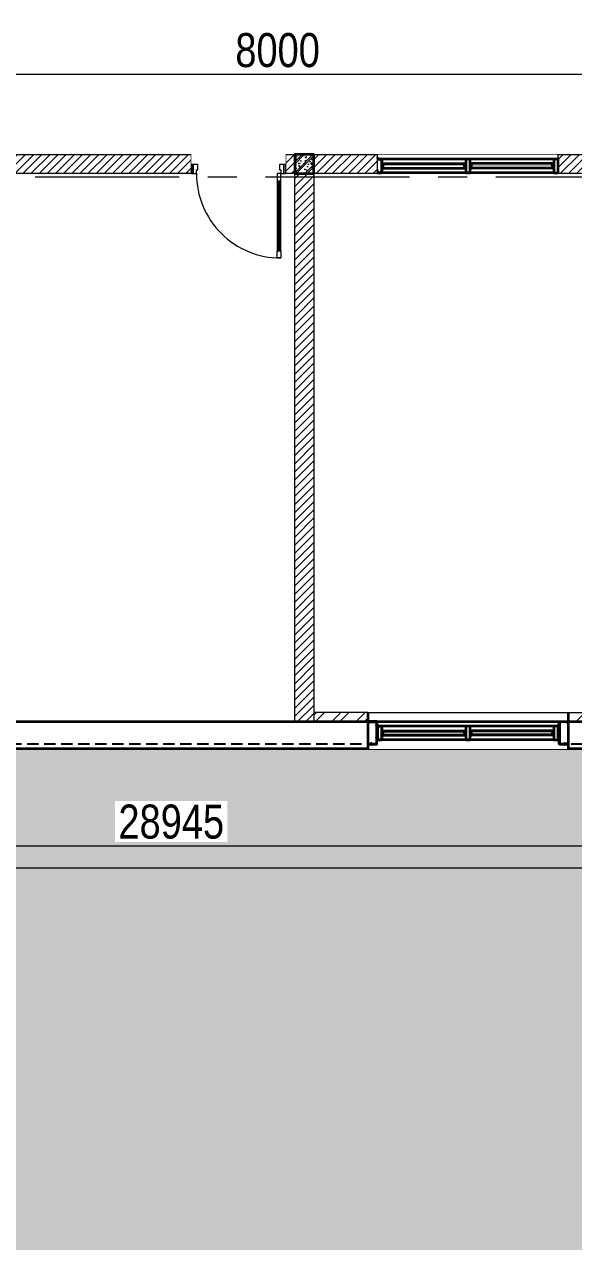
# Model space of a CAD drawing. Header units: millimetres. Extents: x -547695 to 905972, y -1055718 to 167349.
# Drawn here: x -510862 to -504804, y -816840 to -803423 of the extents above; entities that cross this region are included whole.
import ezdxf
from ezdxf.xclip import XClip

# ---------------------------------------------------------------- set-up
doc = ezdxf.new("R2010")
doc.units = ezdxf.units.MM
doc.header["$XCLIPFRAME"] = 0
doc.linetypes.add('$0$BASE-A0$0$HIDDEN', pattern=[0.375, 0.25, -0.125])
doc.linetypes.add('CENTER', pattern=[50.800000000000004, 31.75, -6.35, 6.35, -6.35])
doc.layers.get('DEFPOINTS').update_dxf_attribs({"color": 1, "lineweight": 25})
for name, color, linetype in [('7a-Flashing_01', 1, 'Continuous'), ('8', 8, 'Continuous'), ('XR-MBT1$0$XR-MBVP X.TV T1$0$XR-MBVP X.SON T2$0$A-PATT', 252, 'Continuous')]:
    doc.layers.add(name, color=color, linetype=linetype)
for name, color, linetype, lineweight in [('A-CONC', 2, 'Continuous', 35), ('A-DIMS', 8, 'Continuous', 9), ('A-DOOR', 142, 'Continuous', 9), ('A-FINE', 255, 'Continuous', 25), ('A-GRID', 250, 'CENTER', 15), ('A-HEVY', 111, 'Continuous', 35), ('A-LITE', 9, 'Continuous', 9), ('A-PATT', 252, 'Continuous', 9), ('A-REV', 7, 'Continuous', 35), ('A-TEXT', 255, 'Continuous', 25), ('A-WALL', 12, 'Continuous', 13), ('A-WALL-INT', 31, 'Continuous', 9), ('NTT-8-THAY', 7, 'Continuous', 18), ('XR-MBT1$0$XR-MBVP X.TV T1$0$XR-MBVP X.SON T2$0$A-FNSH', 253, 'Continuous', 9)]:
    doc.layers.add(name, color=color, linetype=linetype, lineweight=lineweight)
doc.styles.add('VTK_Arial', font='arial.ttf', dxfattribs={"width": 0.8})
doc.dimstyles.new('A-2.5-DIM150', dxfattribs={"dimscale": 150, "dimtxt": 2.5, "dimasz": 1, "dimexe": 1, "dimexo": 0, "dimgap": 0.5, "dimtad": 1, "dimdec": 0, "dimzin": 12, "dimdsep": 46, "dimtxsty": 'VTK_Arial', "dimblk": 'ARCHTICK', "dimcen": 0, "dimdle": 1, "dimclrd": 256, "dimclre": 256, "dimclrt": 7, "dimadec": 1, "dimazin": 3, "dimtfac": 1, "dimtdec": 0, "dimtmove": 0, "dimatfit": 2, "dimfxl": 20, "dimtfill": 1, "dimtolj": 1, "dimtzin": 0, "dimlwd": -1, "dimlwe": -1, "dimarcsym": 0})

# ---------------------------------------------------------------- blocks, each defined once
blk = doc.blocks.new('_ARCHTICK')
at = {"color": 0, "linetype": 'ByBlock', "const_width": 0.15}
blk.add_lwpolyline([(-0.5, -0.5), (0.5, 0.5)], dxfattribs=at)
blk = doc.blocks.new('*D385')
at = {"layer": 'A-DIMS', "transparency": 16777216}
for p, q in [((-512069.1778728896, -804438.8037468889), (-512069.1778728896, -803825.7640047203)), ((-504069.1778728896, -804438.8037468889), (-504069.1778728896, -803825.7640047203)), ((-503919.1778728896, -803975.7640047203), (-512219.1778728896, -803975.7640047203))]:
    blk.add_line(p, q, dxfattribs=at)
at = {"layer": 'DEFPOINTS', "color": 0, "transparency": 16777216}
for p in [(-512069.1778728896, -803975.7640047203), (-512069.1778728896, -804438.8037468889), (-504069.1778728896, -804438.8037468889)]:
    blk.add_point(p, dxfattribs=at)
at = {"layer": 'A-DIMS', "transparency": 16777216, "xscale": 150, "yscale": 150, "zscale": 150, "rotation": 180}
blk.add_blockref('_ARCHTICK', (-512069.1778728896, -803975.7640047203), dxfattribs=at)
at = {"layer": 'A-DIMS', "transparency": 16777216, "xscale": 150, "yscale": 150, "zscale": 150}
blk.add_blockref('_ARCHTICK', (-504069.1778728896, -803975.7640047203), dxfattribs=at)
at = {"layer": 'A-DIMS', "color": 7, "transparency": 16777216, "insert": (-508069.1778728896, -803709.2991343247), "char_height": 375, "attachment_point": 5, "style": 'VTK_Arial', "bg_fill": 3, "box_fill_scale": 1.1, "bg_fill_color": 257, "bg_fill_transparency": 0}
blk.add_mtext('\\A1;8000', dxfattribs=at)
blk = doc.blocks.new('4R6U')
blk.add_wipeout([(-0.2821659002220258, 50.00000000034561), (28945.53902896715, 50.00000000034561), (28945.52201712392, -1314.654318531626), (1.8189894035458565e-11, -1314.654318531626)]).dxf.layer = 'A-LITE'
at = {"layer": 'NTT-8-THAY'}
h = blk.add_hatch(dxfattribs=at)
h.set_pattern_fill('OCTAGON', color=250, scale=10)
h.set_pattern_definition([(315, (10233.45829713112, -90235.04901532165), (254.0000786000338, -5.329070518200751e-14), [104.170988, -255.039368]), (0, (10307.11829713115, -90308.70901532169), (254, 254), [106.68, -147.32]), (45, (10413.79829713108, -90308.70901532169), (0, 254.0000786000339), [104.170988, -255.039368]), (135, (10487.45829713112, -90128.36901532172), (-254.0000786000338, 1.77635683940025e-14), [104.170988, -255.039368]), (225, (10307.11829713115, -90054.70901532169), (7.105427357601002e-14, -254.0000786000339), [104.170988, -255.039368]), (270, (10233.45829713112, -90128.36901532172), (253.9999999999999, -254.0000000000001), [106.68, -147.32])])
h.paths.add_polyline_path([(0, 50.00000000034925), (28945.52201712376, 50.00000000034925), (28945.52201712376, -1314.654318531626), (0, -1314.654318531626)])
at = {"layer": 'A-LITE'}
blk.add_lwpolyline([(0, 50.00000000034925), (28945.52201712376, 50.00000000034925), (28945.52201712376, -1314.654318531626), (0, -1314.654318531626)], close=True, dxfattribs=at)
blk = doc.blocks.new('*D695')
at = {"layer": 'A-DIMS', "transparency": 16777216}
for p, q in [((-523714.4484768452, -811603.9116402233), (-523714.4484768452, -812628.9116402231)), ((-494769.1886841939, -811604.2724731575), (-494769.1886841939, -812628.9116402231)), ((-523864.4484768452, -812478.9116402231), (-494619.1886841939, -812478.9116402231))]:
    blk.add_line(p, q, dxfattribs=at)
at = {"layer": 'DEFPOINTS', "color": 0, "transparency": 16777216}
for p in [(-523714.4484768452, -811603.9116402233), (-494769.1886841939, -811604.2724731575), (-494769.1886841939, -812478.9116402231)]:
    blk.add_point(p, dxfattribs=at)
at = {"layer": 'A-DIMS', "transparency": 16777216, "xscale": 150, "yscale": 150, "zscale": 150, "rotation": 180}
blk.add_blockref('_ARCHTICK', (-523714.4484768452, -812478.9116402231), dxfattribs=at)
at = {"layer": 'A-DIMS', "transparency": 16777216, "xscale": 150, "yscale": 150, "zscale": 150}
blk.add_blockref('_ARCHTICK', (-494769.1886841939, -812478.9116402231), dxfattribs=at)
at = {"layer": 'A-DIMS', "color": 7, "transparency": 16777216, "insert": (-509241.8185805195, -812212.4467698274), "char_height": 375, "attachment_point": 5, "style": 'VTK_Arial', "bg_fill": 3, "box_fill_scale": 1.1, "bg_fill_color": 257, "bg_fill_transparency": 0}
blk.add_mtext('\\A1;28945', dxfattribs=at)
blk = doc.blocks.new('t7i')
blk.add_wipeout([(0, -210), (210, -210), (210, 0), (0, 0)]).dxf.layer = '8'
at = {"layer": 'A-PATT'}
h = blk.add_hatch(dxfattribs=at)
h.set_pattern_fill('BT-01', color=256, scale=20, style=0, double=1, pattern_type=2)
h.set_pattern_definition([(49.99999999999999, (111922.472197681, 19673.81877801288), (143.4520365201507, -12.55042699651902), [15, -165]), (355, (111922.472197681, 19673.81877801288), (-27.75026672260001, 150.4384267400024), [12, -132]), (100.4514, (111934.426533681, 19672.77291001275), (115.7018763428043, 137.8879084121907), [12.748038, -140.2284224]), (46.18420000000001, (111922.472197681, 19713.81877801288), (213.4482097251289, -33.10380286580362), [22.5, -247.5]), (96.6356, (111940.2595466811, 19711.0601166127), (186.9325411097407, 194.8235741800883), [19.1220576, -210.3426]), (351.1842, (111922.472197681, 19713.81877801288), (186.9323890267255, 194.823720185065), [18, -198]), (21, (111942.472197681, 19703.81877801288), (119.3814104236923, -80.52377813306776), [15, -165]), (326.0000000000001, (111942.472197681, 19703.81877801288), (48.66306638431632, 145.0300090093706), [12, -132]), (71.4514, (111952.420644281, 19697.1084568128), (168.044525716298, 64.50609934199048), [12.748038, -140.2284224]), (37.50000000000001, (111922.472197681, 19673.81877801288), (2.431971063458134, 66.5787707662623), [0, -130.4, 0, -134, 0, -132.5]), (7.499999999999999, (111922.472197681, 19673.81877801288), (52.61390748842971, 78.88234237647205), [0, -76.39999999999999, 0, -127.4, 0, -50.5]), (327.5, (111877.872197681, 19673.81877801288), (106.7644872344818, -4.510974346875951), [0, -50, 0, -156, 0, -207]), (317.5, (111857.872197681, 19673.81877801288), (116.6372338684772, 20.02099646646354), [0, -65, 0, -103.6, 0, -147]), (45, (111922.472197681, 19673.81877801288), (-60.10407640085654, 60.10407640085654), []), (45, (111922.472197681, 19698.31877801288), (-60.10407640085654, 60.10407640085654), [])])
h.paths.add_polyline_path([(0, -210), (210, -210), (210, 0), (0, 0)])
at = {"layer": 'A-HEVY'}
blk.add_lwpolyline([(0, -210), (210, -210), (210, 0), (0, 0)], close=True, dxfattribs=at)
blk = doc.blocks.new('ERYUJH76Y')
at = {"layer": 'A-GRID', "ltscale": 50}
for points in [[(4693.760833570384, 12928.30377033388), (-30446.51302765415, 12928.30377033388)], [(4693.760833570384, 6928.303770333878), (-30446.51302765415, 6928.303770333878)]]:
    blk.add_lwpolyline(points, dxfattribs=at)
at = {"layer": '8'}
blk.add_blockref('t7i', (-11810, 13178.30377033574), dxfattribs=at)
blk = doc.blocks.new('WTB4R')
for p, q in [((849.9999999701977, -75.0000000668224), (849.9999999701977, -35.00000000721775)), ((849.9999999701977, -35.00000000721775), (930, -34.99999994761311)), ((849.9999999701977, -75.0000000668224), (849.9999999701977, -35.00000000721775)), ((849.9999999701977, -65.00000000721775), (850.0000000298023, -45.00000000721775)), ((930, -75.00000000721775), (849.9999999701977, -75.0000000668224)), ((930, -34.99999994761311), (930, -75.00000000721775))]:
    blk.add_line(p, q)
blk.add_wipeout([(40.999999982790996, 20.00000002933702), (-220.00000000014916, 20.00000000261602), (-220.00000000014893, -1019.999999997439), (42.528087201179005, -1019.9415382621396)]).dxf.layer = 'XR-MBT1$0$XR-MBVP X.TV T1$0$XR-MBVP X.SON T2$0$A-PATT'
for p, q in [((0, 0), (-100.0000000084983, 3.026798367500305e-09)), ((-100.0000000084983, 3.026798367500305e-09), (-100.0000000086147, -50.00000002677552)), ((5.960464477539062e-08, -35), (0, 0)), ((-100.0000000086147, -50.00000002677552), (-39.99999994039536, -50)), ((-39.99999994039536, -50), (-39.99999994039536, -35)), ((-39.99999994039536, -35), (5.960464477539062e-08, -35)), ((80, -35), (5.960464477539062e-08, -35)), ((5.960464477539062e-08, -35), (0, -75)), ((5.960464477539062e-08, -35), (0, -75)), ((0, -75), (80, -75)), ((80, -75), (80, -35)), ((849.9999999701977, -35.00000000721775), (80, -35)), ((850.0000000298023, -45.00000000721775), (80, -45)), ((80.00000005960464, -65), (849.9999999701977, -65.00000000721775)), ((80, -75), (849.9999999701977, -75.0000000668224)), ((-40.00000000721775, -949.9999999701977), (-100.0000000158325, -949.9999999969732)), ((-100.0000000158325, -949.9999999969732), (-100.0000000158325, -999.9999999969732)), ((-100.0000000158325, -999.9999999969732), (-7.217749953269958e-09, -999.9999999701977)), ((-40.00000000721775, -964.9999999701977), (-40.00000000721775, -949.9999999701977)), ((-7.217749953269958e-09, -964.9999999701977), (-40.00000000721775, -964.9999999701977)), ((-7.217749953269958e-09, -999.9999999701977), (-7.217749953269958e-09, -964.9999999701977))]:
    blk.add_line(p, q)
blk.add_arc((5.960464477539062e-08, -34.99999996239785), 930.0000000077878, 269.9999999933299, 6.670106611340577e-09)
at = {"layer": 'XR-MBT1$0$XR-MBVP X.TV T1$0$XR-MBVP X.SON T2$0$A-FNSH'}
for points in [[(-100.0000000084983, 20.0000000030268), (-100.0000000084983, 3.026798367500305e-09), (-1.699663698673248e-08, 2.980232238769531e-08), (-1.699663698673248e-08, 20.00000002980232)], [(-100.0000000158325, -999.9999999969732), (-100.0000000158325, -1019.999999996973), (-2.421438694000244e-08, -1019.999999970198), (-2.421438694000244e-08, -999.9999999701977)]]:
    blk.add_lwpolyline(points, close=True, dxfattribs=at)
blk = doc.blocks.new('12-14x20 HWFS')
at = {"layer": 'A-FINE'}
for p, q in [((-25.39699883005505, -3.007638736933586), (-25.39699883005505, 2.99767952003458)), ((-21.33899456566269, 1.922318582128355), (-24.39699883005505, 1.922318582128355)), ((-21.34279814843103, 4.073040457944444), (-20.73801054955584, 6.645490647548286)), ((-18.09071933728319, 1.683506138670054), (-18.67104078563898, 1.683506138670054)), ((-18.0907193372841, 1.683506138670054), (-17.72308869091012, 2.350172386679333)), ((-17.56717118204233, -1.69346535556906), (-18.09071933728319, 1.683506138670054)), ((-16.99276144435862, -2.360558170537843), (-17.72308869091012, 2.350172386679333)), ((-17.72308869091012, 2.350172386679333), (-17.06965306867005, 1.683506138670054)), ((-16.54921726259181, -1.673390192852821), (-17.06965306867005, 1.683506138670054)), ((-16.20003337911294, 1.683506138670054), (-17.06965306867005, 1.683506138670054)), ((-16.20003337911385, 1.683506138670054), (-15.83240273273987, 2.350172386679333)), ((-15.67648522387208, -1.69346535556906), (-16.20003337911294, 1.683506138670054)), ((-15.09896313702484, -2.380633333254082), (-15.83240273273987, 2.350172386679333)), ((-15.83240273273987, 2.350172386679333), (-15.1789671104998, 1.683506138670054)), ((-14.65541895525803, -1.69346535556906), (-15.1789671104998, 1.683506138670054)), ((-14.39481909571441, 1.683506138670054), (-15.1789671104998, 1.683506138670054)), ((-14.39481909571441, 1.683506138670054), (-14.02718844934043, 2.350172386675695)), ((-13.87127094047264, -1.69346535556906), (-14.3948190957135, 1.683506138670054)), ((-13.29374885362449, -2.380633333254082), (-14.02718844934043, 2.350172386675695)), ((-14.02718844934043, 2.350172386675695), (-13.37375282710036, 1.683506138670054)), ((-12.85020467185859, -1.69346535556906), (-13.37375282710036, 1.683506138670054)), ((-12.58960481231406, 1.683506138670054), (-13.37375282710036, 1.683506138670054)), ((-12.58960481231497, 1.683506138670054), (-12.22197416594099, 2.350172386675695)), ((-12.06605665707229, -1.69346535556906), (-12.58960481231406, 1.683506138670054)), ((-11.48853457022506, -2.380633333254082), (-12.22197416594099, 2.350172386675695)), ((-12.22197416594099, 2.350172386675695), (-11.56853854370092, 1.683506138670054)), ((-10.78439052891463, 1.683506138670054), (-11.56853854370092, 1.683506138670054)), ((-11.04499038845915, -1.69346535556906), (-11.56853854370092, 1.683506138670054)), ((-10.78439052891554, 1.683506138670054), (-10.41675988254156, 2.350172386675695)), ((-10.26084237367286, -1.69346535556906), (-10.78439052891463, 1.683506138670054)), ((-9.68332028682562, -2.380633333254082), (-10.41675988254156, 2.350172386675695)), ((-10.41675988254156, 2.350172386675695), (-9.763324260301488, 1.683506138670054)), ((-8.979176245515191, 1.683506138670054), (-9.763324260301488, 1.683506138670054)), ((-9.239776105058809, -1.69346535556906), (-9.763324260301488, 1.683506138670054)), ((-8.9791762455161, 1.683506138670054), (-8.611545599141209, 2.350172386675695)), ((-8.455628090273422, -1.69346535556906), (-8.979176245515191, 1.683506138670054)), ((-7.878106003426183, -2.380633333254082), (-8.611545599141209, 2.350172386675695)), ((-8.611545599141209, 2.350172386675695), (-7.958109976902051, 1.683506138670054)), ((-7.173961962115754, 1.683506138670054), (-7.958109976901142, 1.683506138670054)), ((-7.434561821659372, -1.69346535556906), (-7.958109976901142, 1.683506138670054)), ((-7.173961962115754, 1.683506138670054), (-6.806331315741772, 2.350172386675695)), ((-6.650413806873985, -1.69346535556906), (-7.173961962115754, 1.683506138670054)), ((-6.072891720025837, -2.380633333254082), (-6.806331315741772, 2.350172386675695)), ((-6.806331315741772, 2.350172386675695), (-6.152895693502614, 1.683506138670054)), ((-5.629347538259935, -1.69346535556906), (-6.152895693501705, 1.683506138670054)), ((-5.329868141651787, 1.41366340343302), (-1.722720664161898, 1.41366340343302)), ((-1.722720664161898, 1.41366340343302), (0, 0)), ((-1.722720664161898, -1.413663403429382), (0, 0)), ((-21.34279814843103, -1.932277799027361), (-24.39699883005505, -1.932277799027361)), ((-20.73801054955584, -6.655449864447291), (-21.34279814843103, -4.08299967484345)), ((-17.56717118204233, -1.69346535556906), (-18.67104078563898, -1.69346535556906)), ((-17.56717118204233, -1.69346535556906), (-16.99276144435862, -2.360558170537843)), ((-16.99276144435862, -2.360558170537843), (-16.54921726259181, -1.673390192852821)), ((-15.67648522387208, -1.69346535556906), (-16.56217511556315, -1.69346535556906)), ((-15.67648522387208, -1.69346535556906), (-15.09896313702484, -2.380633333254082)), ((-15.09896313702484, -2.380633333254082), (-14.65541895525803, -1.69346535556906)), ((-13.87127094047264, -1.69346535556906), (-14.65541895525803, -1.69346535556906)), ((-13.87127094047264, -1.69346535556906), (-13.29374885362449, -2.380633333254082)), ((-13.29374885362449, -2.380633333254082), (-12.85020467185859, -1.69346535556906)), ((-12.06605665707229, -1.69346535556906), (-12.85020467185859, -1.69346535556906)), ((-12.06605665707229, -1.69346535556906), (-11.48853457022506, -2.380633333254082)), ((-11.48853457022506, -2.380633333254082), (-11.04499038845915, -1.69346535556906)), ((-10.26084237367286, -1.69346535556906), (-11.04499038845915, -1.69346535556906)), ((-10.26084237367286, -1.69346535556906), (-9.68332028682562, -2.380633333254082)), ((-9.68332028682562, -2.380633333254082), (-9.239776105058809, -1.69346535556906)), ((-8.455628090273422, -1.69346535556906), (-9.239776105059718, -1.69346535556906)), ((-8.455628090273422, -1.69346535556906), (-7.878106003426183, -2.380633333254082)), ((-7.878106003426183, -2.380633333254082), (-7.434561821659372, -1.69346535556906)), ((-6.650413806873985, -1.69346535556906), (-7.434561821659372, -1.69346535556906)), ((-6.650413806873985, -1.69346535556906), (-6.072891720025837, -2.380633333254082)), ((-6.072891720025837, -2.380633333254082), (-5.629347538259935, -1.69346535556906)), ((-5.073260826818114, -1.430522762744658), (-1.722720664161898, -1.430522762744658))]:
    blk.add_line(p, q, dxfattribs=at)
for points in [[(-21.33899456566269, 1.922318582128355), (-24.39699883005505, 1.922318582128355, -0.4142135623730951), (-25.39699883005505, 2.922318582128355), (-25.39699883005505, 3.073040457944444, -0.414213562373095), (-24.39699883005505, 4.073040457944444), (-21.34279814843103, 4.073040457944444), (-21.34279814843103, -0.004979608449502848)], [(-21.33899456566269, -1.932277799027361), (-24.39699883005505, -1.932277799027361, 0.4142135623730951), (-25.39699883005505, -2.932277799027361), (-25.39699883005505, -3.08299967484345, 0.414213562373095), (-24.39699883005505, -4.08299967484345), (-21.34279814843103, -4.08299967484345), (-21.34279814843103, -0.004979608449502848)]]:
    blk.add_lwpolyline(points, format="xyb", dxfattribs=at)
for points in [[(-20.73801054955584, -6.655449864447291), (-20.73801054955584, 6.645490647548286), (-20.01167715080919, 6.645490647548286), (-20.01167715080919, -6.655449864447291)], [(-18.67104078563898, -4.086449746049766), (-18.67104078563898, 4.06959038673449), (-20.01167715080919, 4.06959038673449), (-20.01167715080919, -4.086449746049766)]]:
    blk.add_lwpolyline(points, close=True, dxfattribs=at)
for centre, radius, start, end in [((-24.39699883005505, 0.922318582128355), 1, 90, 180), ((-5.304255970404483, 2.881830588587036), 1.468390570281038, 234.6943086791252, 269.0005767096657), ((-24.39699883005505, -0.9322777990273607), 1, 180, 270), ((-5.064265201900525, -2.169041251796443), 0.7385732732347212, 89.30213547652545, 139.9158802430046)]:
    blk.add_arc(centre, radius, start, end, dxfattribs=at)
at = {"layer": 'A-FINE', "lineweight": 20}
for points in [[(-6.005701366639187, 0.734078581812355), (-5.356753149810174, 0.7528891582333017), (-4.21525524023491, 0.7335373962196172), (-3.68014217905511, 0.4056991705183464)], [(-3.73259996158049, 0.2548853612497624), (-4.241661968921107, 0.5667963463274646), (-5.337423789348577, 0.5875685391984007), (-5.980192729994997, 0.5695436905298266)], [(-2.447860064917222, -0.3795387368336378), (-2.855747234787486, -0.233771597417217), (-3.321581205258553, 0.00306547163927462), (-3.73259996158049, 0.2548853612497624)], [(-3.68014217905511, 0.4056991705183464), (-3.274387256547925, 0.1571179502607265), (-2.81552207232744, -0.07629628983704606), (-2.414889757718811, -0.2195370777590142)], [(0, 0), (-1.78165944644752, -0.7221836995558988), (-2.094344660469687, -0.5059660401420842), (-2.447860064917222, -0.3795387368336378)], [(-2.414889757718811, -0.2195370777590142), (-2.078931817856756, -0.3396744335477706), (-1.786234641898773, -0.4750112537258246), (0, 0)], [(-1.788129251950522, -0.4459402668944676), (-1.592819770769893, -0.4254990892404749), (0, 0), (0, 0)], [(-3.309955396267469, -1.038057640394982), (-3.504362710519672, -0.9972875247003685), (-4.96049769981073, -0.9316873652023787), (-5.752600940425509, -0.8984606907433772)], [(-3.03778870932274, -1.424996449764876), (-3.03778870932274, -1.424996449764876), (-3.041053551675759, -1.094442749745212), (-3.309955396267469, -1.038057640394982)], [(-2.446033747112779, -0.2942946919683891), (-2.446033747112779, -0.2942946919683891), (-1.983497810808331, -0.4664134667509643), (-1.788129251950522, -0.4459402668944676)]]:
    blk.add_open_spline(points, degree=3, dxfattribs=at)
blk = doc.blocks.new('gia co cua')
at = {"layer": '7a-Flashing_01', "const_width": 0.5}
for points in [[(0.9999836811912246, -260.1724521682504), (1.000002565124305, -13.38279802408889), (4.999982052686391, -0.1724568663337074)], [(-1.631880877539515e-05, -160.0009240506176), (-1.63185759447515e-05, -320.0000900226937), (38.99998009184492, -320.000089963407), (58.99998009161209, -250.000923991331), (74.18584841454867, -250.000923991331)]]:
    blk.add_lwpolyline(points, dxfattribs=at)
at = {"layer": 'A-CONC'}
blk.add_lwpolyline([(8.999982052773703, -247.0009282695133), (101.8295537767117, -247.0009282695133), (101.8295537767117, -230.0009282695133), (104.8295537767117, -230.0009282695133), (104.8295537767117, -250.0009282695133), (5.999981933564413, -250.0009282695133), (5.999982052773703, -0.0009282695133094876), (104.8295537767117, -0.0009282695133094876), (104.8295537767117, -20.00092826951331), (101.8295537767117, -20.00092826951331), (101.8295537767117, -3.000928269513309), (8.999982052773703, -3.000928269513309)], close=True, dxfattribs=at)
at = {"layer": 'A-PATT', "xscale": -1, "rotation": 180}
blk.add_blockref('12-14x20 HWFS', (19.89082145583234, -36.21138445603722), dxfattribs=at)
at = {"layer": 'A-PATT'}
blk.add_blockref('12-14x20 HWFS', (18.74103034098516, -177.0262263493707), dxfattribs=at)
at = {"layer": 'A-PATT', "rotation": 90}
blk.add_blockref('12-14x20 HWFS', (66.85820513081853, -231.3298825964211), dxfattribs=at)
blk = doc.blocks.new('brrb')
blk.add_wipeout([(-1104.829571664217, -400.00000000034925), (1104.829571663984, -400.00000000022374), (1104.829571663984, 8.86757334228605e-12), (-1104.829571664217, 8.86757334228605e-12)]).dxf.layer = 'A-PATT'
at = {"color": 8}
for points in [[(-1104.829571664101, -99.99991398036946), (1104.829571664101, -99.99991398036946)], [(944.999996794737, -149.9999124058522), (-950.0000015686965, -149.9999111111974)], [(-935.0000015686965, -199.9999113999074), (-40, -199.9999117584666)], [(-935.0000015686965, -249.9999113999074), (-40, -249.9999117584666)], [(929.999996794737, -199.9999124058522), (944.999996794737, -199.9999114058446), (40, -199.9999117584666)], [(929.999996794737, -249.9999124058522), (944.999996794737, -249.9999114058446), (40, -249.9999117584666)], [(944.999996794737, -299.9999124058522), (-950.0000015686965, -299.9999111111974)]]:
    blk.add_lwpolyline(points, dxfattribs=at)
for points in [[(-1000.000001568696, -149.9999139804859), (-950.0000015686965, -149.9999139804859), (-950.0000015686965, -299.9999139804859), (-1000.000001568696, -299.9999139804859)], [(-950.0000015686965, -149.9999111111974), (-1000.000001568696, -149.9999111111974), (-1000.000001568696, -299.9999111111974), (-950.0000015686965, -299.9999111111974)], [(-950.0000015686965, -249.9999113999074), (-935.0000015686965, -249.9999113999074), (-935.0000015686965, -229.9999113999074), (-945.0000015686965, -229.9999113999074), (-945.0000015686965, -219.9999113999074), (-935.0000015686965, -219.9999113999074), (-935.0000015686965, -199.9999113999074), (-950.0000015686965, -199.9999113999074)], [(-25, -249.9999117584666), (-40, -249.9999117584666), (-40, -229.9999117584666), (-30, -229.9999117584666), (-30, -219.9999117584666), (-40, -219.9999117584666), (-40, -199.9999117584666), (-25, -199.9999117584666)], [(25, -149.999911542749), (-25, -149.999911542749), (-25, -299.999911542749), (25, -299.999911542749)], [(25, -249.9999117584666), (40, -249.9999117584666), (40, -229.9999117584666), (30, -229.9999117584666), (30, -219.9999117584666), (40, -219.9999117584666), (40, -199.9999117584666), (25, -199.9999117584666)], [(944.999996794737, -249.9999124058522), (929.999996794737, -249.9999124058522), (929.999996794737, -229.9999124058522), (939.999996794737, -229.9999124058522), (939.999996794737, -219.9999124058522), (929.999996794737, -219.9999124058522), (929.999996794737, -199.9999124058522), (944.999996794737, -199.9999124058522)], [(994.999996794737, -149.9999124058522), (944.999996794737, -149.9999124058522), (944.999996794737, -299.9999124058522), (994.999996794737, -299.9999124058522)]]:
    blk.add_lwpolyline(points, close=True)
at = {"color": 5}
for points in [[(-945.0000015686965, -224.9999113999074, 5.000000000000001, 5.000000000000001, 0), (-30, -224.9999117584666, 0, 0, 0)], [(944.999996794737, -224.9999114096863, 5.000000000000001, 5.000000000000001, 0), (30, -224.9999117584666, 0, 0, 0)]]:
    blk.add_lwpolyline(points, format="xyseb", dxfattribs=at)
at = {"layer": 'A-HEVY'}
for points in [[(-1104.829571664217, -1.164153218269348e-10), (-1104.829571664217, -400.0000000003492)], [(1104.829571663984, -1.164153218269348e-10), (1104.829571663984, -400.0000000003492)]]:
    blk.add_lwpolyline(points, dxfattribs=at)
at = {"layer": 'A-REV', "xscale": -1}
blk.add_blockref('gia co cua', (-1000.000017887331, -99.99898571090307), dxfattribs=at)
at = {"layer": 'A-REV'}
blk.add_blockref('gia co cua', (1000.000017887331, -99.99907173065003), dxfattribs=at)
blk = doc.blocks.new('RHRTHRHRT')
at = {"layer": 'A-WALL', "transparency": 33554620}
h = blk.add_hatch(dxfattribs=at)
h.set_pattern_fill('ANSI31', color=253, scale=20)
h.set_pattern_definition([(45, (-24900, -14299.99999999988), (-44.90128060534577, 44.90128060534577), [])])
h.paths.add_polyline_path([(-12900, -8759.999999999884), (-12900, -14799.99999999988), (-13110, -14799.99999999988), (-13110, -8759.999999999884)])
h.paths.add_polyline_path([(-1510, -14199.99999999988), (-1510, -8759.999999998021), (-1300, -8759.999999998021), (-1300, -14199.99999999988)])
h.paths.add_polyline_path([(-1510, -8759.999999998021), (-24900, -8759.999999999884), (-24900, -8549.999999999884), (-1510, -8549.999999998021)])
at = {"layer": 'A-HEVY'}
for points in [[(-1300, -15100.00000000012), (-25600, -15100.00000000012), (-25600, -8074.999999998137)], [(-25300, -8074.999999998137), (-25300, -14800.00000000012), (-1300, -14800.00000000012)]]:
    blk.add_lwpolyline(points, dxfattribs=at)
at = {"layer": 'A-WALL'}
for points in [[(-1510, -8759.999999998021), (-24900, -8759.999999999884), (-24900, -8549.999999999884), (-1510, -8549.999999998021)], [(-12900, -8759.999999999884), (-12900, -14799.99999999988), (-13110, -14799.99999999988), (-13110, -8759.999999999884)]]:
    blk.add_lwpolyline(points, close=True, dxfattribs=at)
for points in [[(-14250.02557380544, -8760.000002188492), (-14250.02548375819, -8549.948190067778)], [(-13210.02557383501, -8759.999999982305), (-13210.02548378776, -8549.948187861708)]]:
    blk.add_lwpolyline(points, dxfattribs=at)
at = {"layer": 'DEFPOINTS', "linetype": '$0$BASE-A0$0$HIDDEN', "ltscale": 500}
blk.add_lwpolyline([(-25550, -50), (0, -50), (0, -15050.00000000012), (-25550, -15050.00000000012)], close=True, dxfattribs=at)
at = {"layer": 'A-DOOR', "rotation": 270}
blk.add_blockref('WTB4R', (-13230.02557383501, -8759.999999999884), dxfattribs=at)
at = {"layer": 'A-HEVY'}
ref = blk.add_blockref('brrb', (-11200, -8450.000086019514), dxfattribs=at)
XClip(ref).set_block_clipping_path([(-1000.00000156858, -309.99991398036946), (994.999996794737, -99.99991398036946)])
blk.add_blockref('brrb', (-11200, -14699.99999999977), dxfattribs=at)
at = {"layer": 'A-PATT', "transparency": 33554620}
h = blk.add_hatch(dxfattribs=at)
h.set_pattern_fill('ANSI32', color=256, scale=20)
h.set_pattern_definition([(45, (-12900, -14799.99999999988), (-134.7038418160373, 134.7038418160373), []), (45, (-12810.1974, -14799.99999999988), (-134.7038418160373, 134.7038418160373), [])])
h.paths.add_polyline_path([(-3800.127588835079, -14699.99999999988), (-1700, -14699.99999999988), (-1700, -14799.99999999988), (-3800.127588835079, -14799.99999999988)])
h.paths.add_polyline_path([(-9100, -14799.99999999988), (-8009.78673216328, -14799.99999999988), (-8009.78673216328, -14699.99999999965), (-9100, -14699.99999999965)])
h.paths.add_polyline_path([(-10095.17042833602, -14699.99999999977), (-9500, -14699.99999999977), (-9500, -14799.99999999988), (-10095.17042833602, -14799.99999999988)])
h.paths.add_polyline_path([(-12900, -14799.99999999988), (-12304.82957166422, -14799.99999999988), (-12304.82957166422, -14699.99999999977), (-12900, -14699.99999999977)])
at = {"layer": 'A-PATT'}
blk.add_lwpolyline([(-12304.82957166422, -14699.99999999977), (-10095.17042833602, -14699.99999999977)], dxfattribs=at)
at = {"layer": 'A-WALL'}
for points in [[(-12200.00000156858, -8759.999999999884), (-12200.00000156858, -8549.999999999884)], [(-10205.00000320526, -8759.999999999884), (-10205.00000320526, -8549.999999999884)]]:
    blk.add_lwpolyline(points, dxfattribs=at)
at = {"layer": 'A-WALL-INT'}
for points in [[(-12900, -14799.99999999988), (-12304.82957166422, -14799.99999999988), (-12304.82957166422, -14699.99999999977), (-12900, -14699.99999999977)], [(-10095.17042833602, -14699.99999999977), (-9500, -14699.99999999977), (-9500, -14799.99999999988), (-10095.17042833602, -14799.99999999988)]]:
    blk.add_lwpolyline(points, close=True, dxfattribs=at)
at = {"layer": 'A-GRID'}
ref = blk.add_blockref('ERYUJH76Y', (-1300, -21728.30377033376), dxfattribs=at)
XClip(ref).set_block_clipping_path([(-32069.379858537228, 5005.130660463474), (6367.103157383157, 26504.536130141118)])

msp = doc.modelspace()

# ---------------------------------------------------------------- hatches: boundary and pattern name
at = {"layer": 'A-TEXT', "transparency": 33554574}
h = msp.add_hatch(color=250, dxfattribs=at)
h.dxf.hatch_style = 1
h.paths.add_polyline_path([(-519769.0769946791, -812722.9929375782), (-494769.1886796958, -812722.9929375782), (-494769.1886796958, -826715.780577428), (-519769.0769946791, -826715.780577428)])

# ---------------------------------------------------------------- next in the draw order: block references
at = {"layer": 'A-LITE'}
msp.add_blockref('4R6U', (-523714.7106968196, -811408.3387409709), dxfattribs=at)

# ---------------------------------------------------------------- next in the draw order: dimensions: what is measured, and where the dimension line sits
at = {"layer": 'A-DIMS'}
dim = msp.add_linear_dim(base=(-494769.1886841939, -812478.9116402231), p1=(-523714.4484768452, -811603.9116402233), p2=(-494769.1886841939, -811604.2724731575), dimstyle='A-2.5-DIM150', override={"dimpost": '\\X', "dimblk": 'ARCHTICK', "dimtmove": 1, "dimtfill": 1, "dimtfillclr": 0}, dxfattribs=at)
dim.commit()
dim.dimension.update_dxf_attribs({"geometry": '*D695', "text_midpoint": (-509241.8185805195, -812212.4467698274)})

# ---------------------------------------------------------------- next in the draw order: wipeouts: each hides what was drawn before it
msp.add_wipeout([(-525369.1778728899, -798188.338740969), (-520369.1778728899, -798188.338740969), (-520369.1778728899, -796308.3387409707), (-494769.17166785244, -796308.529795891), (-494769.17166785244, -811408.3387409709), (-520369.1778728899, -811408.3387409709), (-520369.1778728899, -805358.3387409704), (-523717.6271866547, -805358.3387409704), (-523717.6271866547, -803013.3387409688), (-523717.6271866546, -803013.3387409688), (-523718.55467205506, -802429.6748693888), (-525718.1503628637, -802427.2085707642), (-525718.1503628637, -798188.338740969)]).dxf.layer = 'A-HEVY'

# ---------------------------------------------------------------- next in the draw order: dimensions: what is measured, and where the dimension line sits
dim = msp.add_linear_dim(base=(-512069.1778728896, -803975.7640047203), p1=(-504069.1778728896, -804438.8037468889), p2=(-512069.1778728896, -804438.8037468889), dimstyle='A-2.5-DIM150', override={"dimpost": '\\X', "dimblk": 'ARCHTICK', "dimtmove": 1, "dimtfill": 1, "dimtfillclr": 0}, dxfattribs=at)
dim.commit()
dim.dimension.update_dxf_attribs({"geometry": '*D385', "text_midpoint": (-508069.1778728896, -803709.2991343247)})

# ---------------------------------------------------------------- next in the draw order: block references
at = {"layer": 'A-HEVY'}
msp.add_blockref('RHRTHRHRT', (-494769.1778728896, -796308.3387409705), dxfattribs=at)

doc.saveas('drawing.dxf')
